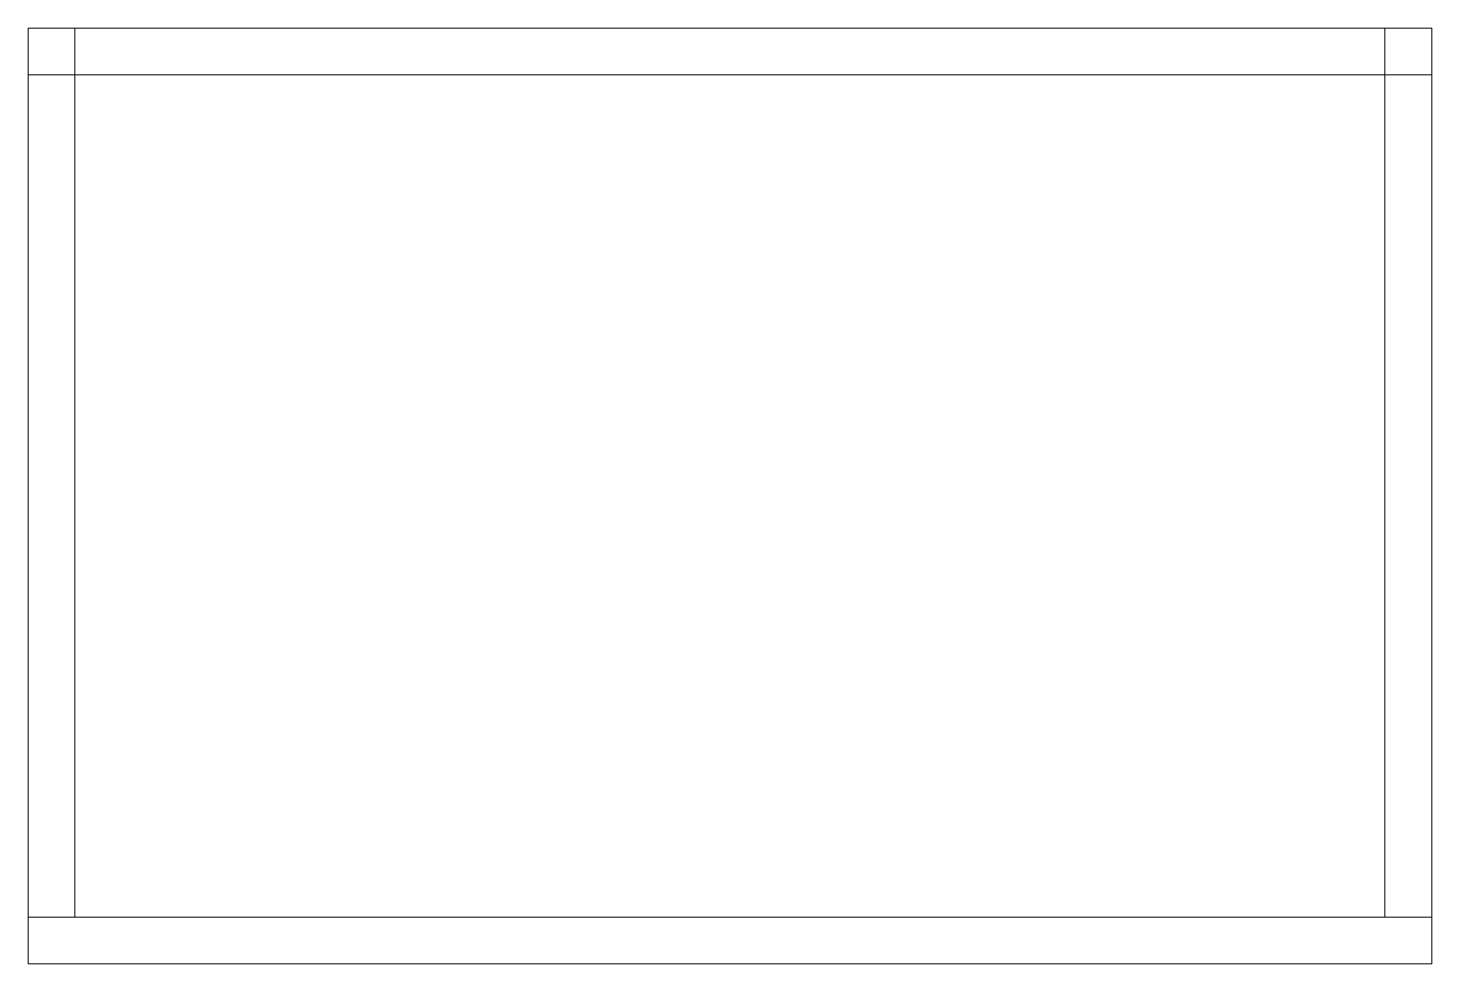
# Model space of a CAD drawing. Header units: millimetres. Extents: x 8686 to 2147144, y 4999 to 1082604.
# Drawn here: x 8686 to 14686, y 4999 to 8999 of the extents above; entities outside this region: 1.
import ezdxf

# ---------------------------------------------------------------- set-up
doc = ezdxf.new("R2010")
doc.units = ezdxf.units.MM
doc.header["$PDMODE"] = 1
doc.header["$PDSIZE"] = -2
doc.linetypes.add('DASHED', pattern=[3.75, 2.5, -1.25])
doc.layers.add('dash', color=1, linetype='DASHED', lineweight=5, true_color=0xff0000)
doc.layers.add('Structure', color=7, linetype='Continuous', lineweight=13)

msp = doc.modelspace()

# ---------------------------------------------------------------- linework, layer by layer
at = {"layer": 'dash', "color": 18, "linetype": 'Continuous', "true_color": 0x000000}
for p, q in [((14686.5, 8999), (8686.5, 8999)), ((8686.5, 8999), (8686.5, 4999)), ((14686.5, 4999), (14686.5, 8999)), ((8686.5, 4999), (14686.5, 4999))]:
    msp.add_line(p, q, dxfattribs=at)
for points in [[(8686.5, 8999), (14686.5, 8999), (14686.5, 8799), (8686.5, 8799)], [(8886.5, 8999), (8886.5, 5199), (8686.5, 5199), (8686.5, 8999)], [(14685.5, 8999), (14685.5, 5199), (14485.5, 5199), (14485.5, 8999)], [(8686.5, 5199), (14686.5, 5199), (14686.5, 4999), (8686.5, 4999)]]:
    msp.add_lwpolyline(points, close=True, dxfattribs=at)
at = {"layer": 'Structure', "color": 18, "true_color": 0x000000}
msp.add_point((2147144.2, 1082604.1), dxfattribs=at)

doc.saveas('drawing.dxf')
